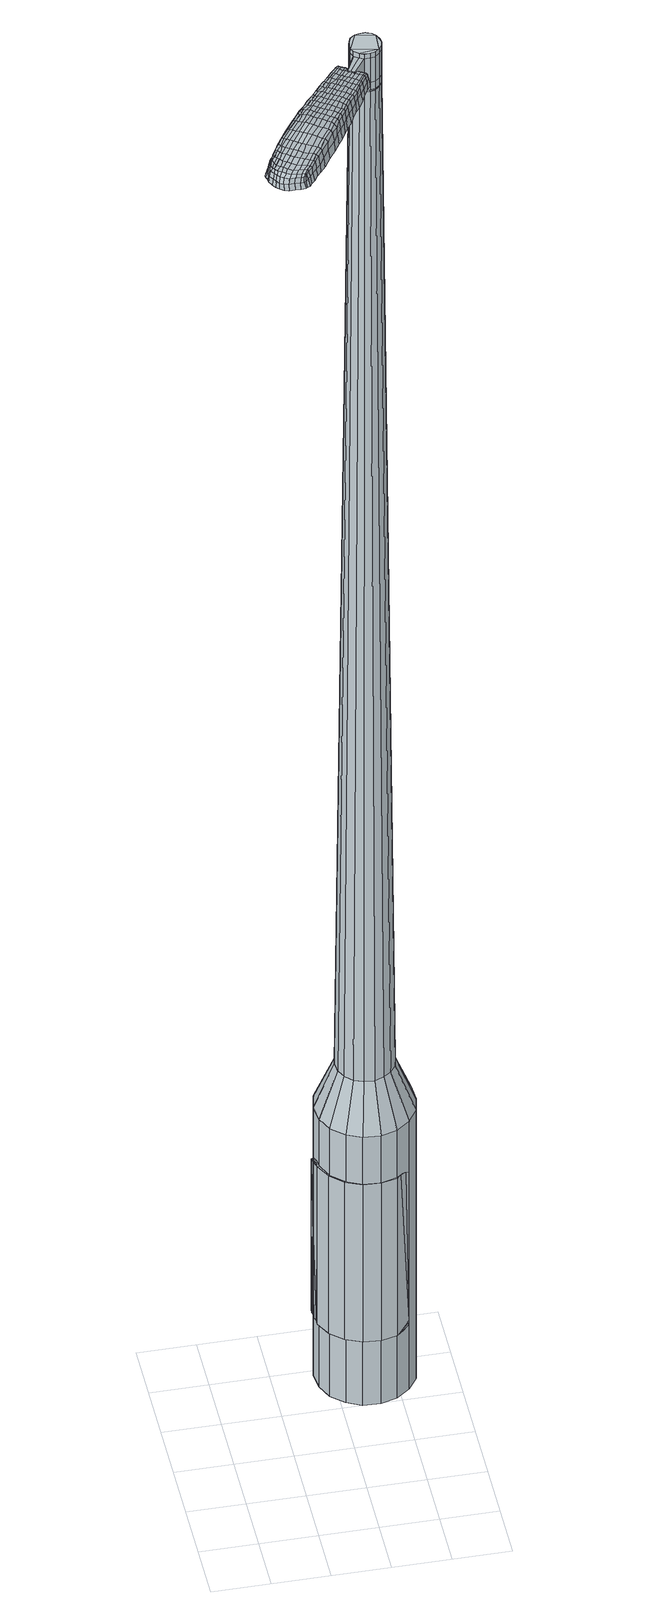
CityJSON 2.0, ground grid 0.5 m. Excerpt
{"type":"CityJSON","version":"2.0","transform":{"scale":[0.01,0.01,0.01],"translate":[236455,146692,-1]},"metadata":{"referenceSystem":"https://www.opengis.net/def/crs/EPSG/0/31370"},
"CityObjects":{
"object1":{"type":"GenericCityObject","attributes":{"cluster":520,"mean_distance_to_centroid":0.247,"new_centroid_x":236456.27,"new_centroid_y":146693.93,"mean_distance_to_camera":9.89,"H1":16.17,"H2":14.46,"Z_final":113.25,"cluster2":-1,"proj_x":236452.11,"proj_y":146691.18,"id_line":33899,"bearing_l":326.53,"distance":4.99,"orientation":"right","G_obj":236.53},"geometry":[{"type":"MultiSurface","lod":"2","boundaries":[[[0,1,2,3]],[[1,4,5,2]],[[4,6,7,5]],[[6,8,9,7]],[[8,10,11,9]],[[10,12,13,11]],[[12,14,15,13]],[[14,16,17,15]],[[16,18,19,17]],[[18,20,21,19]],[[20,22,23,21]],[[22,24,25,23]],[[24,26,27,25]],[[26,28,29,27]],[[28,30,31,29]],[[30,32,33,31]],[[32,34,35,33]],[[34,0,3,35]],[[36,37,38,39]],[[38,40,41,42]],[[41,43,42]],[[42,44,45,46]],[[45,47,46]],[[46,48,49,50]],[[49,51,50]],[[42,46,50,38]],[[50,52,39,38]],[[53,36,39]],[[2,5,7,35]],[[7,9,11,15]],[[11,13,15]],[[15,17,19,23]],[[19,21,23]],[[23,25,27,31]],[[27,29,31]],[[15,23,31,7]],[[31,33,35,7]],[[3,2,35]],[[1,0,54,55]],[[0,34,56,54]],[[34,32,57,56]],[[32,30,58,57]],[[30,28,59,58]],[[28,26,60,59]],[[26,24,61,60]],[[24,22,62,61]],[[22,20,63,62]],[[20,18,64,63]],[[18,16,65,64]],[[16,14,66,65]],[[14,12,67,66]],[[12,10,68,67]],[[10,8,69,68]],[[8,6,70,69]],[[6,4,71,70]],[[4,1,55,71]],[[55,54,72,73]],[[54,56,74,72]],[[56,57,75,74]],[[57,58,76,75]],[[58,59,77,76]],[[59,60,78,77]],[[60,61,79,78]],[[61,62,80,79]],[[62,63,81,80]],[[63,64,82,81]],[[64,65,83,82]],[[65,66,84,83]],[[66,67,85,84]],[[67,68,86,85]],[[68,69,87,86]],[[69,70,88,87]],[[70,71,89,88]],[[71,55,73,89]],[[72,90,91,92]],[[93,94,90,72]],[[75,95,94,93]],[[96,97,95,75]],[[98,99,97,96]],[[100,101,99,98]],[[102,103,101,100]],[[104,105,103,102]],[[106,107,105,104]],[[108,109,107,106]],[[83,110,109,108]],[[84,111,110,83]],[[85,112,111,84]],[[113,114,112,85]],[[87,115,114,113]],[[88,116,115,87]],[[117,118,116,88]],[[92,91,118,117]],[[119,120,121,122]],[[123,119,122,124]],[[125,123,124,126]],[[127,125,126,128]],[[129,127,128,130]],[[131,129,130,132]],[[133,131,132,134]],[[135,133,134,136]],[[137,135,136,138]],[[139,137,138,140]],[[141,139,140,142]],[[143,141,142,144]],[[145,143,144,146]],[[147,145,146,148]],[[149,147,148,150]],[[151,149,150,152]],[[73,72,92]],[[74,93,72]],[[74,75,93]],[[76,96,75]],[[76,77,98,96]],[[77,78,100,98]],[[78,79,102,100]],[[79,80,104,102]],[[80,81,106,104]],[[81,82,108,106]],[[82,83,108]],[[86,113,85]],[[86,87,113]],[[89,117,88]],[[89,73,92,117]],[[153,91,90]],[[153,154,118,91]],[[154,116,118]],[[155,114,115]],[[155,112,114]],[[156,109,110]],[[156,157,107,109]],[[157,158,105,107]],[[158,159,103,105]],[[159,160,101,103]],[[160,161,99,101]],[[161,162,97,99]],[[162,95,97]],[[163,94,95]],[[163,90,94]],[[39,52,151,164]],[[153,90,165,152]],[[53,39,164,120]],[[90,163,121,165]],[[36,53,120,119]],[[163,95,122,121]],[[37,36,119,123]],[[95,162,124,122]],[[38,37,123,125]],[[162,161,126,124]],[[40,38,125,127]],[[161,160,128,126]],[[41,40,127,129]],[[160,159,130,128]],[[43,41,129,131]],[[159,158,132,130]],[[42,43,131,133]],[[158,157,134,132]],[[44,42,133,135]],[[157,156,136,134]],[[45,44,135,137]],[[156,110,138,136]],[[47,45,137,139]],[[110,111,140,138]],[[46,47,139,141]],[[111,112,142,140]],[[48,46,141,143]],[[112,155,144,142]],[[49,48,143,145]],[[155,115,146,144]],[[51,49,145,147]],[[115,116,148,146]],[[50,51,147,149]],[[116,154,150,148]],[[52,50,149,151]],[[154,153,152,150]],[[151,152,166,167]],[[152,165,168,166]],[[165,121,169,168]],[[121,120,170,169]],[[120,164,171,170]],[[164,151,167,171]],[[172,173,174,175]],[[176,172,175,177]],[[172,176,178,179]],[[173,172,179,180]],[[181,182,183,184]],[[185,181,184,186]],[[181,185,187,188]],[[182,181,188,189]],[[190,191,192,193]],[[194,190,193,195]],[[190,194,196,197]],[[191,190,197,198]],[[199,200,201,202]],[[203,199,202,204]],[[199,203,205,206]],[[200,199,206,207]],[[208,209,210,211]],[[212,208,211,213]],[[208,212,214,215]],[[209,208,215,216]],[[217,218,219,220]],[[221,217,220,222]],[[217,221,223,224]],[[218,217,224,225]],[[226,227,228,229]],[[218,226,229,219]],[[226,218,225,230]],[[227,226,230,231]],[[232,233,234,235]],[[227,232,235,228]],[[232,227,231,236]],[[233,232,236,237]],[[238,176,177,239]],[[233,238,239,234]],[[238,233,237,240]],[[176,238,240,178]],[[241,242,243,244]],[[245,241,244,246]],[[241,245,247,248]],[[242,241,248,249]],[[250,251,252,253]],[[242,250,253,243]],[[250,242,249,254]],[[251,250,254,255]],[[256,257,258,259]],[[251,256,259,252]],[[256,251,255,260]],[[257,256,260,261]],[[262,263,264,265]],[[257,262,265,258]],[[262,257,261,266]],[[263,262,266,267]],[[268,173,180,269]],[[263,268,269,264]],[[268,263,267,270]],[[173,268,270,174]],[[271,272,273,274]],[[275,271,274,276]],[[271,275,277,278]],[[272,271,278,279]],[[280,281,282,283]],[[272,280,283,273]],[[280,272,279,284]],[[281,280,284,285]],[[286,287,288,289]],[[281,286,289,282]],[[286,281,285,290]],[[287,286,290,291]],[[292,185,186,293]],[[287,292,293,288]],[[292,287,291,294]],[[185,292,294,187]],[[295,296,297,298]],[[299,295,298,300]],[[295,299,301,302]],[[296,295,302,303]],[[304,305,306,307]],[[296,304,307,297]],[[304,296,303,308]],[[305,304,308,309]],[[310,311,312,313]],[[305,310,313,306]],[[310,305,309,314]],[[311,310,314,315]],[[316,317,318,319]],[[311,316,319,312]],[[316,311,315,320]],[[317,316,320,321]],[[322,182,189,323]],[[317,322,323,318]],[[322,317,321,324]],[[182,322,324,183]],[[325,211,210,326]],[[327,325,326,328]],[[325,327,329,330]],[[211,325,330,213]],[[331,327,328,332]],[[333,331,332,334]],[[331,333,335,336]],[[327,331,336,329]],[[337,333,334,338]],[[339,337,338,340]],[[337,339,341,342]],[[333,337,342,335]],[[343,339,340,344]],[[345,343,344,346]],[[343,345,347,348]],[[339,343,348,341]],[[349,345,346,350]],[[200,349,350,201]],[[349,200,207,351]],[[345,349,351,347]],[[352,353,198,197]],[[354,352,197,196]],[[352,354,355,356]],[[353,352,356,357]],[[358,359,357,356]],[[360,358,356,355]],[[358,360,361,362]],[[359,358,362,363]],[[364,365,363,362]],[[366,364,362,361]],[[364,366,367,368]],[[365,364,368,369]],[[370,371,369,368]],[[372,370,368,367]],[[370,372,205,203]],[[371,370,203,204]],[[373,374,375,376]],[[275,373,376,277]],[[373,275,276,377]],[[374,373,377,378]],[[379,194,195,380]],[[374,379,380,375]],[[379,374,378,381]],[[194,379,381,196]],[[382,383,384,385]],[[221,382,385,223]],[[382,221,222,386]],[[383,382,386,387]],[[388,389,390,391]],[[383,388,391,384]],[[388,383,387,392]],[[389,388,392,393]],[[394,191,198,395]],[[389,394,395,390]],[[394,389,393,396]],[[191,394,396,192]],[[397,398,399,400]],[[179,397,400,180]],[[397,179,178,401]],[[398,397,401,402]],[[403,404,405,406]],[[398,403,406,399]],[[403,398,402,407]],[[404,403,407,408]],[[409,202,201,410]],[[404,409,410,405]],[[409,404,408,411]],[[202,409,411,204]],[[412,413,414,415]],[[184,412,415,186]],[[412,184,183,416]],[[413,412,416,417]],[[418,206,205,419]],[[413,418,419,414]],[[418,413,417,420]],[[206,418,420,207]],[[421,422,423,424]],[[299,421,424,301]],[[421,299,300,425]],[[422,421,425,426]],[[427,212,213,428]],[[422,427,428,423]],[[427,422,426,429]],[[212,427,429,214]],[[430,431,432,433]],[[245,430,433,247]],[[430,245,246,434]],[[431,430,434,435]],[[436,437,438,439]],[[431,436,439,432]],[[436,431,435,440]],[[437,436,440,441]],[[442,209,216,443]],[[437,442,443,438]],[[442,437,441,444]],[[209,442,444,210]],[[445,446,435,434]],[[244,445,434,246]],[[445,244,243,447]],[[446,445,447,448]],[[449,450,441,440]],[[446,449,440,435]],[[449,446,448,451]],[[450,449,451,452]],[[453,326,210,444]],[[450,453,444,441]],[[453,450,452,454]],[[326,453,454,328]],[[455,456,457,458]],[[302,455,458,303]],[[455,302,301,424]],[[456,455,424,423]],[[459,330,329,460]],[[456,459,460,457]],[[459,456,423,428]],[[330,459,428,213]],[[461,462,448,447]],[[253,461,447,243]],[[461,253,252,463]],[[462,461,463,464]],[[465,466,452,451]],[[462,465,451,448]],[[465,462,464,467]],[[466,465,467,468]],[[469,332,328,454]],[[466,469,454,452]],[[469,466,468,470]],[[332,469,470,334]],[[471,472,473,474]],[[308,471,474,309]],[[471,308,303,458]],[[472,471,458,457]],[[475,336,335,476]],[[472,475,476,473]],[[475,472,457,460]],[[336,475,460,329]],[[477,478,464,463]],[[259,477,463,252]],[[477,259,258,479]],[[478,477,479,480]],[[481,482,468,467]],[[478,481,467,464]],[[481,478,480,483]],[[482,481,483,484]],[[485,338,334,470]],[[482,485,470,468]],[[485,482,484,486]],[[338,485,486,340]],[[487,488,489,490]],[[314,487,490,315]],[[487,314,309,474]],[[488,487,474,473]],[[491,342,341,492]],[[488,491,492,489]],[[491,488,473,476]],[[342,491,476,335]],[[493,494,480,479]],[[265,493,479,258]],[[493,265,264,495]],[[494,493,495,496]],[[497,498,484,483]],[[494,497,483,480]],[[497,494,496,499]],[[498,497,499,500]],[[501,344,340,486]],[[498,501,486,484]],[[501,498,500,502]],[[344,501,502,346]],[[503,504,505,506]],[[320,503,506,321]],[[503,320,315,490]],[[504,503,490,489]],[[507,348,347,508]],[[504,507,508,505]],[[507,504,489,492]],[[348,507,492,341]],[[509,510,496,495]],[[269,509,495,264]],[[509,269,180,400]],[[510,509,400,399]],[[511,512,500,499]],[[510,511,499,496]],[[511,510,399,406]],[[512,511,406,405]],[[513,350,346,502]],[[512,513,502,500]],[[513,512,405,410]],[[350,513,410,201]],[[514,515,417,416]],[[324,514,416,183]],[[514,324,321,506]],[[515,514,506,505]],[[516,351,207,420]],[[515,516,420,417]],[[516,515,505,508]],[[351,516,508,347]],[[517,518,378,377]],[[274,517,377,276]],[[517,274,273,519]],[[518,517,519,520]],[[521,354,196,381]],[[518,521,381,378]],[[521,518,520,522]],[[354,521,522,355]],[[523,524,525,526]],[[224,523,526,225]],[[523,224,223,385]],[[524,523,385,384]],[[527,528,529,530]],[[524,527,530,525]],[[527,524,384,391]],[[528,527,391,390]],[[531,353,357,532]],[[528,531,532,529]],[[531,528,390,395]],[[353,531,395,198]],[[533,534,520,519]],[[283,533,519,273]],[[533,283,282,535]],[[534,533,535,536]],[[537,360,355,522]],[[534,537,522,520]],[[537,534,536,538]],[[360,537,538,361]],[[539,540,541,542]],[[230,539,542,231]],[[539,230,225,526]],[[540,539,526,525]],[[543,544,545,546]],[[540,543,546,541]],[[543,540,525,530]],[[544,543,530,529]],[[547,359,363,548]],[[544,547,548,545]],[[547,544,529,532]],[[359,547,532,357]],[[549,550,536,535]],[[289,549,535,282]],[[549,289,288,551]],[[550,549,551,552]],[[553,366,361,538]],[[550,553,538,536]],[[553,550,552,554]],[[366,553,554,367]],[[555,556,557,558]],[[236,555,558,237]],[[555,236,231,542]],[[556,555,542,541]],[[559,560,561,562]],[[556,559,562,557]],[[559,556,541,546]],[[560,559,546,545]],[[563,365,369,564]],[[560,563,564,561]],[[563,560,545,548]],[[365,563,548,363]],[[565,566,552,551]],[[293,565,551,288]],[[565,293,186,415]],[[566,565,415,414]],[[567,372,367,554]],[[566,567,554,552]],[[567,566,414,419]],[[372,567,419,205]],[[568,569,402,401]],[[240,568,401,178]],[[568,240,237,558]],[[569,568,558,557]],[[570,571,408,407]],[[569,570,407,402]],[[570,569,557,562]],[[571,570,562,561]],[[572,371,204,411]],[[571,572,411,408]],[[572,571,561,564]],[[371,572,564,369]],[[573,574,575,576]],[[576,575,577,578]],[[579,577,575,580]],[[580,575,574,581]],[[582,583,584,585]],[[585,584,586,587]],[[588,586,584,589]],[[589,584,583,590]],[[591,592,593,594]],[[594,593,595,596]],[[597,595,593,598]],[[598,593,592,599]],[[600,601,602,603]],[[603,602,604,605]],[[606,604,602,607]],[[607,602,601,608]],[[609,610,611,612]],[[612,611,613,614]],[[615,613,611,616]],[[616,611,610,617]],[[618,619,620,621]],[[621,620,622,623]],[[624,622,620,625]],[[625,620,619,626]],[[627,628,629,630]],[[630,629,619,618]],[[626,619,629,631]],[[631,629,628,632]],[[633,634,635,636]],[[636,635,628,627]],[[632,628,635,637]],[[637,635,634,638]],[[578,577,639,640]],[[640,639,634,633]],[[638,634,639,641]],[[641,639,577,579]],[[642,643,644,645]],[[645,644,646,647]],[[648,646,644,649]],[[649,644,643,650]],[[651,652,653,654]],[[654,653,643,642]],[[650,643,653,655]],[[655,653,652,656]],[[657,658,659,660]],[[660,659,652,651]],[[656,652,659,661]],[[661,659,658,662]],[[663,664,665,666]],[[666,665,658,657]],[[662,658,665,667]],[[667,665,664,668]],[[581,574,669,670]],[[670,669,664,663]],[[668,664,669,671]],[[671,669,574,573]],[[672,673,674,675]],[[675,674,676,677]],[[678,676,674,679]],[[679,674,673,680]],[[681,682,683,684]],[[684,683,673,672]],[[680,673,683,685]],[[685,683,682,686]],[[687,688,689,690]],[[690,689,682,681]],[[686,682,689,691]],[[691,689,688,692]],[[587,586,693,694]],[[694,693,688,687]],[[692,688,693,695]],[[695,693,586,588]],[[696,697,698,699]],[[699,698,700,701]],[[702,700,698,703]],[[703,698,697,704]],[[705,706,707,708]],[[708,707,697,696]],[[704,697,707,709]],[[709,707,706,710]],[[711,712,713,714]],[[714,713,706,705]],[[710,706,713,715]],[[715,713,712,716]],[[717,718,719,720]],[[720,719,712,711]],[[716,712,719,721]],[[721,719,718,722]],[[590,583,723,724]],[[724,723,718,717]],[[722,718,723,725]],[[725,723,583,582]],[[609,612,726,727]],[[727,726,728,729]],[[730,728,726,170]],[[170,726,612,614]],[[729,728,731,732]],[[732,731,733,734]],[[735,733,731,736]],[[736,731,728,730]],[[734,733,737,738]],[[738,737,739,740]],[[741,739,737,742]],[[742,737,733,735]],[[740,739,743,744]],[[744,743,745,746]],[[747,745,743,748]],[[748,743,739,741]],[[746,745,749,750]],[[750,749,601,600]],[[608,601,749,751]],[[751,749,745,747]],[[599,752,753,598]],[[598,753,754,597]],[[755,754,753,756]],[[756,753,752,757]],[[757,758,759,756]],[[756,759,760,755]],[[761,760,759,762]],[[762,759,758,763]],[[763,764,765,762]],[[762,765,766,761]],[[767,766,765,768]],[[768,765,764,769]],[[769,770,771,768]],[[768,771,772,767]],[[606,772,771,604]],[[604,771,770,605]],[[773,774,775,776]],[[776,775,676,678]],[[677,676,775,777]],[[777,775,774,778]],[[596,595,779,780]],[[780,779,774,773]],[[778,774,779,781]],[[781,779,595,597]],[[782,783,784,785]],[[785,784,622,624]],[[623,622,784,786]],[[786,784,783,787]],[[788,789,790,791]],[[791,790,783,782]],[[787,783,790,792]],[[792,790,789,793]],[[599,592,794,795]],[[795,794,789,788]],[[793,789,794,796]],[[796,794,592,591]],[[797,798,799,800]],[[800,799,580,581]],[[579,580,799,801]],[[801,799,798,802]],[[803,804,805,806]],[[806,805,798,797]],[[802,798,805,807]],[[807,805,804,808]],[[600,603,809,810]],[[810,809,804,803]],[[808,804,809,811]],[[811,809,603,605]],[[812,813,814,815]],[[815,814,585,587]],[[582,585,814,816]],[[816,814,813,817]],[[606,607,818,819]],[[819,818,813,812]],[[817,813,818,820]],[[820,818,607,608]],[[821,822,823,824]],[[824,823,700,702]],[[701,700,823,825]],[[825,823,822,826]],[[614,613,827,828]],[[828,827,822,821]],[[826,822,827,829]],[[829,827,613,615]],[[830,831,832]],[[832,831,646,648]],[[647,646,831,833]],[[831,830,833]],[[834,835,836,837]],[[837,836,830,832]],[[833,830,836,838]],[[838,836,835,839]],[[617,610,840,841]],[[841,840,835,834]],[[839,835,840,842]],[[842,840,610,609]],[[843,844,833]],[[833,844,645,647]],[[642,645,844,845]],[[845,844,843,846]],[[839,847,848,838]],[[838,848,843,833]],[[846,843,848,849]],[[849,848,847,850]],[[609,727,851,842]],[[842,851,847,839]],[[850,847,851,852]],[[852,851,727,729]],[[853,854,855,856]],[[856,855,703,704]],[[702,703,855,824]],[[824,855,854,821]],[[730,170,857,858]],[[858,857,854,853]],[[821,854,857,828]],[[828,857,170,614]],[[846,859,860,845]],[[845,860,654,642]],[[651,654,860,861]],[[861,860,859,862]],[[850,863,864,849]],[[849,864,859,846]],[[862,859,864,865]],[[865,864,863,866]],[[729,732,867,852]],[[852,867,863,850]],[[866,863,867,868]],[[868,867,732,734]],[[869,870,871,872]],[[872,871,709,710]],[[704,709,871,856]],[[856,871,870,853]],[[735,736,873,874]],[[874,873,870,869]],[[853,870,873,858]],[[858,873,736,730]],[[862,875,876,861]],[[861,876,660,651]],[[657,660,876,877]],[[877,876,875,878]],[[866,879,880,865]],[[865,880,875,862]],[[878,875,880,881]],[[881,880,879,882]],[[734,738,883,868]],[[868,883,879,866]],[[882,879,883,884]],[[884,883,738,740]],[[885,886,887,888]],[[888,887,715,716]],[[710,715,887,872]],[[872,887,886,869]],[[741,742,889,890]],[[890,889,886,885]],[[869,886,889,874]],[[874,889,742,735]],[[878,891,892,877]],[[877,892,666,657]],[[663,666,892,893]],[[893,892,891,894]],[[882,895,896,881]],[[881,896,891,878]],[[894,891,896,897]],[[897,896,895,898]],[[740,744,899,884]],[[884,899,895,882]],[[898,895,899,900]],[[900,899,744,746]],[[901,902,903,904]],[[904,903,721,722]],[[716,721,903,888]],[[888,903,902,885]],[[747,748,905,906]],[[906,905,902,901]],[[885,902,905,890]],[[890,905,748,741]],[[894,907,908,893]],[[893,908,670,663]],[[581,670,908,800]],[[800,908,907,797]],[[898,909,910,897]],[[897,910,907,894]],[[797,907,910,806]],[[806,910,909,803]],[[746,750,911,900]],[[900,911,909,898]],[[803,909,911,810]],[[810,911,750,600]],[[817,912,913,816]],[[816,913,725,582]],[[722,725,913,904]],[[904,913,912,901]],[[608,751,914,820]],[[820,914,912,817]],[[901,912,914,906]],[[906,914,751,747]],[[778,915,916,777]],[[777,916,675,677]],[[672,675,916,917]],[[917,916,915,918]],[[597,754,919,781]],[[781,919,915,778]],[[918,915,919,920]],[[920,919,754,755]],[[921,922,923,924]],[[924,923,625,626]],[[624,625,923,785]],[[785,923,922,782]],[[925,926,927,928]],[[928,927,922,921]],[[782,922,927,791]],[[791,927,926,788]],[[757,752,929,930]],[[930,929,926,925]],[[788,926,929,795]],[[795,929,752,599]],[[918,931,932,917]],[[917,932,684,672]],[[681,684,932,933]],[[933,932,931,934]],[[755,760,935,920]],[[920,935,931,918]],[[934,931,935,936]],[[936,935,760,761]],[[937,938,939,940]],[[940,939,631,632]],[[626,631,939,924]],[[924,939,938,921]],[[941,942,943,944]],[[944,943,938,937]],[[921,938,943,928]],[[928,943,942,925]],[[763,758,945,946]],[[946,945,942,941]],[[925,942,945,930]],[[930,945,758,757]],[[934,947,948,933]],[[933,948,690,681]],[[687,690,948,949]],[[949,948,947,950]],[[761,766,951,936]],[[936,951,947,934]],[[950,947,951,952]],[[952,951,766,767]],[[953,954,955,956]],[[956,955,637,638]],[[632,637,955,940]],[[940,955,954,937]],[[957,958,959,960]],[[960,959,954,953]],[[937,954,959,944]],[[944,959,958,941]],[[769,764,961,962]],[[962,961,958,957]],[[941,958,961,946]],[[946,961,764,763]],[[950,963,964,949]],[[949,964,694,687]],[[587,694,964,815]],[[815,964,963,812]],[[767,772,965,952]],[[952,965,963,950]],[[812,963,965,819]],[[819,965,772,606]],[[802,966,967,801]],[[801,967,641,579]],[[638,641,967,956]],[[956,967,966,953]],[[808,968,969,807]],[[807,969,966,802]],[[953,966,969,960]],[[960,969,968,957]],[[605,770,970,811]],[[811,970,968,808]],[[957,968,970,962]],[[962,970,770,769]],[[573,576,175,174]],[[576,578,177,175]],[[588,589,188,187]],[[589,590,189,188]],[[591,594,193,192]],[[594,596,195,193]],[[615,616,215,214]],[[616,617,216,215]],[[618,621,220,219]],[[621,623,222,220]],[[627,630,229,228]],[[630,618,219,229]],[[633,636,235,234]],[[636,627,228,235]],[[578,640,239,177]],[[640,633,234,239]],[[648,649,248,247]],[[649,650,249,248]],[[650,655,254,249]],[[655,656,255,254]],[[656,661,260,255]],[[661,662,261,260]],[[662,667,266,261]],[[667,668,267,266]],[[668,671,270,267]],[[671,573,174,270]],[[678,679,278,277]],[[679,680,279,278]],[[680,685,284,279]],[[685,686,285,284]],[[686,691,290,285]],[[691,692,291,290]],[[692,695,294,291]],[[695,588,187,294]],[[696,699,298,297]],[[699,701,300,298]],[[705,708,307,306]],[[708,696,297,307]],[[711,714,313,312]],[[714,705,306,313]],[[717,720,319,318]],[[720,711,312,319]],[[590,724,323,189]],[[724,717,318,323]],[[773,776,376,375]],[[776,678,277,376]],[[596,780,380,195]],[[780,773,375,380]],[[623,786,386,222]],[[786,787,387,386]],[[787,792,392,387]],[[792,793,393,392]],[[793,796,396,393]],[[796,591,192,396]],[[701,825,425,300]],[[825,826,426,425]],[[826,829,429,426]],[[829,615,214,429]],[[832,433,432]],[[832,648,247,433]],[[834,837,439,438]],[[837,832,432,439]],[[617,841,443,216]],[[841,834,438,443]],[[971,972,973,974]],[[975,976,974,973]],[[977,978,979,980]],[[981,982,983,984]],[[972,985,986,973]],[[987,975,973,986]],[[988,977,980,989]],[[990,991,982,981]],[[985,992,993,986]],[[993,994,987,986]],[[995,988,989,996]],[[997,991,990,998]],[[992,999,1000,993]],[[1000,1001,994,993]],[[1002,995,996,1003]],[[1004,997,998,1005]],[[1006,1007,1008,1009]],[[1010,1011,1007,1006]],[[1010,1012,1013,1011]],[[1012,1014,1015,1013]],[[1016,1017,1018,1019]],[[1020,1021,1017,1016]],[[1022,1023,1021,1020]],[[1024,1025,1023,1022]],[[1019,1008,1007,1016]],[[1016,1007,1011,1020]],[[1011,1013,1022,1020]],[[1013,1015,1024,1022]],[[980,979,976,975]],[[989,980,975,987]],[[994,996,989,987]],[[1001,1003,996,994]],[[981,984,978,977]],[[990,981,977,988]],[[998,990,988,995]],[[1005,998,995,1002]],[[982,1006,1009,983]],[[991,1010,1006,982]],[[1012,1010,991,997]],[[1014,1012,997,1004]],[[1026,1027,1028,1029]],[[1028,1030,1031,1032]],[[1028,1032,1033,1034]],[[1028,1034,1029]],[[1035,1026,1029,1036]],[[1037,1036,1029,1038]],[[1039,1038,1029]],[[1040,1028,1027,1041]],[[1042,1040,1041,1043]],[[1044,1042,1043,1045]],[[1046,1044,1045,1047]],[[1048,1046,1047,1049]],[[1049,1050,1051,1052]],[[1049,1052,1053,1054]],[[1049,1054,1055,1056]],[[1055,1057,1058,1059]],[[1055,1059,1060,1061]],[[1055,1061,1056]],[[1049,1056,1048]],[[1062,1063,1027,1026]],[[1064,1065,1030,1028]],[[1066,1067,1039,1029]],[[1063,1068,1041,1027]],[[1069,1064,1028,1040]],[[1068,1070,1043,1041]],[[1071,1069,1040,1042]],[[1070,1072,1045,1043]],[[1073,1071,1042,1044]],[[1072,1074,1047,1045]],[[1075,1073,1044,1046]],[[1074,1076,1049,1047]],[[1077,1075,1046,1048]],[[1076,1078,1050,1049]],[[1079,1080,1057,1055]],[[1081,1077,1048,1056]],[[1051,1050,1078,1082]],[[1052,1051,1082,1083]],[[1053,1052,1083,1084]],[[1054,1053,1084,1085]],[[1055,1054,1085,1079]],[[1086,1062,1026,1035]],[[1087,1086,1035,1036]],[[1088,1087,1036,1037]],[[1089,1088,1037,1038]],[[1067,1089,1038,1039]],[[1031,1030,1065,1090]],[[1058,1057,1080,1091]],[[1032,1031,1090,1092]],[[1033,1032,1092,1093]],[[1034,1033,1093,1094]],[[1029,1034,1094,1066]],[[1059,1058,1091,1095]],[[1060,1059,1095,1096]],[[1061,1060,1096,1097]],[[1056,1061,1097,1081]]]}]}
},
"vertices":[
[104,156,384],[93,166,384],[93,166,96],[104,156,96],[87,179,384],[87,179,96],[85,194,384],[85,194,96],[88,208,384],[88,208,96],[96,220,384],[96,220,96],[108,229,384],[108,229,96],[122,233,384],[122,233,96],[137,232,384],[137,232,96],[150,226,384],[150,226,96],[161,216,384],[161,216,96],[168,203,384],[168,203,96],[169,188,384],[169,188,96],[166,174,384],[166,174,96],[158,162,384],[158,162,96],[146,153,384],[146,153,96],[132,149,384],[132,149,96],[117,150,384],[117,150,96],[129,178,1524],[133,179,1524],[137,182,1524],[120,180,1524],[140,186,1524],[141,190,1524],[138,199,1524],[140,195,1524],[135,202,1524],[130,204,1524],[121,203,1524],[126,204,1524],[117,200,1524],[115,196,1524],[114,187,1524],[114,192,1524],[116,183,1524],[124,178,1524],[113,170,429],[107,176,429],[121,167,429],[130,166,429],[138,169,429],[145,174,429],[150,181,429],[152,190,429],[151,198,429],[147,206,429],[141,212,429],[133,216,429],[124,216,429],[116,214,429],[109,208,429],[104,201,429],[102,193,429],[103,184,429],[120,180,1483],[116,183,1483],[124,178,1483],[129,178,1483],[133,179,1483],[137,182,1483],[140,186,1483],[141,190,1483],[140,195,1483],[138,199,1483],[135,202,1483],[130,204,1483],[126,204,1483],[121,203,1483],[117,200,1483],[115,196,1483],[114,192,1483],[114,187,1483],[120,180,1485],[117,183,1485],[117,183,1483],[124,179,1483],[124,179,1485],[129,178,1485],[133,180,1483],[133,180,1485],[136,182,1483],[136,182,1485],[139,186,1483],[139,186,1485],[140,190,1483],[140,190,1485],[139,195,1483],[139,195,1485],[137,199,1483],[137,199,1485],[134,202,1483],[134,202,1485],[130,204,1485],[126,204,1485],[121,203,1485],[118,200,1483],[118,200,1485],[115,196,1485],[114,192,1485],[115,187,1483],[115,187,1485],[129,178,1519],[124,178,1519],[124,178,1493],[129,178,1493],[133,179,1519],[133,179,1493],[137,182,1519],[137,182,1493],[140,186,1519],[140,186,1493],[141,190,1519],[141,190,1493],[140,195,1519],[140,195,1493],[138,199,1519],[138,199,1493],[135,202,1519],[135,202,1493],[130,204,1519],[130,204,1493],[126,204,1519],[126,204,1493],[121,203,1519],[121,203,1493],[117,200,1519],[117,200,1493],[115,196,1519],[115,196,1493],[114,192,1519],[114,192,1493],[114,187,1519],[114,187,1493],[116,183,1519],[116,183,1493],[116,183,1485],[114,187,1485],[117,200,1485],[135,202,1485],[138,199,1485],[140,195,1485],[141,190,1485],[140,186,1485],[137,182,1485],[133,179,1485],[124,178,1485],[120,180,1519],[120,180,1493],[107,166,1513],[107,166,1518],[109,164,1513],[112,162,1513],[112,162,1518],[109,164,1518],[52,113,1519],[56,119,1518],[54,119,1509],[50,113,1510],[47,106,1519],[45,106,1510],[49,106,1526],[54,113,1525],[58,119,1525],[84,92,1519],[88,98,1518],[87,100,1525],[84,93,1525],[80,84,1519],[79,86,1526],[80,82,1510],[85,90,1510],[89,96,1509],[29,40,1519],[26,42,1519],[26,42,1513],[29,39,1513],[33,39,1519],[33,38,1513],[34,40,1524],[30,42,1524],[27,44,1524],[70,102,1530],[74,108,1529],[71,110,1529],[67,104,1530],[65,94,1531],[62,96,1531],[68,92,1530],[73,100,1530],[77,106,1529],[114,170,1512],[112,171,1512],[111,170,1517],[114,169,1517],[117,168,1512],[116,167,1517],[117,167,1506],[114,169,1506],[112,170,1506],[21,63,1519],[22,66,1519],[21,66,1512],[19,63,1512],[20,61,1518],[18,61,1512],[21,61,1522],[22,63,1523],[23,66,1524],[24,70,1519],[27,75,1519],[25,75,1512],[23,70,1512],[26,70,1524],[29,75,1525],[30,80,1519],[34,87,1519],[32,87,1511],[28,80,1511],[32,80,1526],[36,87,1526],[41,97,1519],[39,96,1510],[42,96,1526],[96,172,1513],[92,166,1513],[93,166,1518],[98,172,1517],[100,177,1512],[100,176,1516],[99,177,1506],[95,172,1507],[90,166,1507],[87,160,1514],[83,154,1515],[84,154,1520],[89,160,1519],[86,160,1507],[81,154,1507],[78,148,1515],[74,142,1516],[76,142,1522],[80,148,1521],[77,148,1508],[72,142,1508],[69,137,1517],[65,131,1517],[67,131,1524],[71,136,1523],[68,136,1508],[63,130,1509],[61,125,1518],[63,125,1524],[59,125,1509],[50,43,1519],[52,45,1519],[51,46,1524],[49,44,1523],[48,41,1518],[48,42,1522],[49,40,1512],[51,41,1512],[53,44,1512],[55,49,1519],[59,54,1519],[58,55,1525],[55,50,1524],[56,47,1512],[59,52,1512],[63,58,1519],[67,65,1519],[66,66,1526],[62,60,1526],[63,57,1511],[68,63,1511],[73,75,1519],[73,76,1526],[74,73,1510],[122,156,1513],[118,149,1513],[118,148,1507],[122,154,1507],[124,161,1512],[125,159,1506],[123,160,1516],[121,157,1517],[117,150,1518],[114,142,1514],[110,136,1515],[111,134,1507],[115,141,1507],[113,144,1519],[110,137,1520],[107,130,1515],[103,123,1516],[103,121,1508],[107,128,1508],[106,131,1521],[102,125,1522],[99,117,1517],[95,110,1517],[96,108,1509],[100,115,1508],[98,118,1523],[95,112,1524],[92,104,1518],[92,102,1509],[91,106,1524],[111,164,1519],[109,165,1519],[107,158,1520],[104,159,1520],[109,156,1520],[113,162,1519],[102,152,1522],[100,153,1522],[98,145,1523],[96,147,1523],[101,144,1523],[105,150,1521],[94,139,1524],[92,141,1524],[90,133,1525],[88,135,1525],[93,131,1525],[97,137,1524],[86,127,1526],[84,128,1526],[82,121,1527],[80,122,1527],[85,119,1527],[89,125,1526],[78,114,1528],[75,116,1528],[81,112,1528],[32,44,1527],[29,46,1527],[36,43,1526],[38,46,1527],[34,48,1528],[31,50,1528],[38,53,1529],[35,55,1529],[42,51,1528],[46,57,1530],[42,59,1530],[39,61,1530],[46,65,1531],[43,67,1531],[50,63,1530],[54,71,1531],[51,73,1531],[48,75,1531],[58,84,1531],[55,86,1531],[61,82,1531],[46,40,1518],[43,39,1519],[43,38,1513],[47,38,1513],[46,41,1523],[44,41,1523],[38,39,1519],[38,38,1513],[39,40,1524],[20,58,1518],[20,56,1518],[21,56,1523],[21,59,1523],[18,58,1513],[19,55,1513],[20,52,1519],[22,48,1519],[23,49,1524],[21,53,1523],[19,52,1513],[21,48,1513],[24,45,1519],[25,46,1524],[23,44,1513],[56,113,1528],[57,111,1528],[61,117,1528],[60,118,1527],[50,105,1528],[52,104,1529],[59,110,1529],[62,108,1530],[66,114,1529],[63,116,1528],[54,102,1529],[57,100,1530],[65,106,1530],[69,112,1529],[59,98,1531],[82,94,1528],[80,96,1529],[76,88,1529],[78,87,1528],[86,101,1527],[84,102,1528],[77,98,1529],[72,90,1530],[81,104,1528],[124,163,1512],[123,164,1512],[122,163,1517],[123,162,1517],[125,162,1506],[123,163,1506],[120,166,1512],[119,165,1517],[120,165,1506],[102,178,1512],[103,177,1512],[102,176,1506],[101,177,1506],[102,176,1517],[103,175,1517],[105,175,1512],[108,174,1512],[107,174,1506],[104,175,1506],[105,174,1517],[107,173,1517],[110,173,1512],[109,172,1506],[109,171,1517],[99,172,1519],[100,171,1519],[94,166,1520],[96,165,1520],[102,170,1519],[104,168,1519],[98,164,1520],[100,162,1520],[106,167,1519],[102,161,1520],[120,158,1519],[119,159,1519],[115,152,1520],[116,151,1520],[116,160,1519],[112,154,1520],[90,160,1521],[91,159,1521],[86,154,1522],[87,153,1522],[93,158,1521],[96,156,1521],[89,151,1522],[91,150,1523],[98,155,1522],[94,148,1523],[113,145,1521],[111,146,1521],[107,140,1522],[109,138,1522],[108,148,1521],[104,142,1522],[81,148,1523],[83,147,1523],[77,142,1524],[78,141,1524],[85,145,1523],[87,144,1524],[81,139,1525],[83,138,1525],[90,142,1524],[85,136,1525],[105,132,1523],[103,133,1523],[99,127,1524],[101,126,1524],[100,135,1524],[96,129,1525],[73,136,1525],[74,135,1525],[68,130,1526],[70,129,1526],[76,133,1526],[79,132,1526],[72,127,1527],[74,126,1527],[81,130,1526],[77,124,1527],[97,119,1525],[95,121,1525],[92,114,1526],[94,113,1526],[92,123,1526],[88,116,1527],[64,124,1527],[66,123,1527],[68,121,1527],[70,120,1528],[73,118,1528],[90,107,1527],[88,108,1527],[85,110,1528],[48,43,1525],[45,43,1525],[50,46,1526],[47,46,1526],[40,42,1526],[43,46,1527],[22,61,1525],[22,58,1525],[24,62,1526],[24,64,1525],[23,55,1525],[24,52,1526],[26,55,1527],[25,59,1526],[26,49,1526],[29,53,1527],[53,50,1526],[51,50,1527],[57,55,1527],[54,55,1528],[46,50,1528],[50,56,1529],[26,69,1526],[27,66,1527],[30,72,1528],[29,74,1527],[28,64,1527],[30,61,1528],[33,66,1529],[32,69,1528],[32,58,1528],[36,64,1530],[60,60,1528],[58,61,1529],[65,67,1528],[63,68,1529],[54,62,1529],[59,69,1530],[33,79,1528],[34,77,1528],[38,84,1529],[37,86,1528],[35,75,1529],[37,72,1530],[42,80,1530],[40,82,1530],[40,70,1530],[45,77,1531],[71,77,1529],[69,78,1529],[65,80,1530],[44,96,1528],[45,94,1529],[47,92,1530],[49,90,1530],[52,88,1531],[56,118,1509],[58,118,1518],[54,112,1518],[52,112,1509],[49,105,1519],[47,105,1510],[51,105,1525],[56,112,1525],[60,118,1525],[86,100,1525],[86,99,1518],[83,93,1518],[82,94,1525],[78,85,1519],[77,87,1525],[79,84,1510],[83,91,1509],[87,97,1509],[27,43,1513],[28,44,1519],[30,42,1519],[30,41,1513],[34,41,1519],[33,40,1513],[34,42,1524],[31,43,1524],[28,45,1524],[71,110,1528],[74,108,1528],[70,102,1529],[67,104,1529],[65,94,1529],[62,96,1529],[68,92,1529],[73,100,1529],[77,106,1528],[110,168,1516],[111,169,1512],[113,168,1512],[113,167,1516],[116,166,1512],[115,165,1516],[115,165,1506],[113,167,1506],[110,168,1506],[22,65,1512],[24,65,1519],[23,62,1518],[21,62,1512],[22,60,1518],[20,60,1512],[23,60,1522],[24,62,1523],[25,65,1523],[27,74,1512],[29,74,1519],[26,69,1519],[24,69,1512],[28,69,1524],[30,74,1525],[34,86,1511],[36,86,1519],[32,79,1519],[30,79,1511],[33,79,1525],[38,86,1526],[42,95,1519],[40,95,1510],[44,95,1526],[95,165,1518],[93,165,1513],[98,171,1513],[99,171,1517],[101,175,1512],[101,174,1515],[100,175,1506],[97,171,1506],[92,165,1507],[86,153,1520],[84,153,1514],[89,159,1514],[90,159,1519],[87,159,1507],[83,153,1507],[77,141,1522],[75,141,1516],[80,147,1515],[81,147,1521],[78,147,1508],[74,141,1508],[68,129,1523],[67,129,1517],[71,135,1516],[73,135,1522],[69,135,1508],[65,129,1508],[62,124,1517],[64,123,1524],[60,123,1509],[50,48,1523],[51,47,1519],[49,44,1518],[48,45,1523],[47,43,1518],[47,44,1522],[48,41,1512],[49,43,1512],[51,45,1512],[57,56,1525],[57,55,1519],[54,50,1519],[53,51,1524],[54,49,1512],[58,53,1512],[65,67,1526],[65,66,1519],[61,60,1519],[60,61,1525],[61,58,1511],[66,64,1511],[72,76,1519],[71,77,1526],[72,74,1510],[117,149,1507],[116,150,1513],[120,156,1513],[120,155,1506],[122,161,1512],[123,160,1506],[121,161,1515],[119,157,1517],[116,151,1518],[109,135,1507],[109,137,1514],[112,143,1514],[113,142,1507],[112,145,1519],[108,138,1520],[102,122,1508],[101,124,1516],[105,130,1515],[105,129,1508],[104,132,1521],[100,125,1522],[94,109,1508],[94,111,1517],[97,118,1516],[98,116,1508],[97,119,1522],[93,113,1523],[90,105,1517],[90,103,1509],[89,107,1524],[110,163,1518],[108,165,1518],[106,157,1519],[104,159,1519],[109,156,1519],[102,151,1520],[100,153,1520],[98,145,1521],[96,146,1521],[101,143,1521],[105,149,1520],[94,139,1523],[92,140,1523],[90,132,1524],[88,134,1524],[92,131,1524],[96,137,1523],[86,126,1525],[83,128,1525],[82,120,1526],[79,122,1526],[84,118,1526],[88,125,1525],[78,114,1527],[75,116,1527],[81,112,1527],[30,47,1526],[32,45,1526],[36,44,1525],[38,47,1526],[35,49,1526],[32,50,1526],[35,56,1528],[38,54,1528],[41,52,1527],[45,58,1528],[42,60,1529],[39,62,1529],[43,68,1530],[46,66,1530],[49,64,1529],[54,71,1530],[51,73,1530],[48,75,1530],[55,86,1530],[58,84,1530],[61,82,1530],[43,40,1513],[43,41,1518],[46,42,1518],[46,41,1512],[46,43,1523],[43,43,1523],[39,41,1519],[38,40,1513],[39,42,1523],[23,57,1523],[22,56,1518],[22,59,1518],[23,59,1523],[20,59,1512],[21,56,1512],[24,50,1523],[24,49,1519],[22,53,1519],[23,54,1523],[21,52,1513],[23,49,1513],[25,47,1519],[26,48,1524],[25,46,1513],[62,117,1527],[57,111,1527],[57,112,1527],[61,117,1526],[52,105,1527],[52,104,1528],[66,113,1528],[62,107,1528],[60,109,1528],[64,115,1527],[54,102,1528],[57,100,1529],[65,105,1529],[69,111,1528],[59,98,1529],[75,88,1528],[80,96,1527],[81,95,1527],[77,88,1527],[85,101,1526],[83,102,1527],[76,98,1528],[72,90,1528],[80,104,1527],[120,162,1516],[121,162,1512],[122,162,1512],[121,161,1516],[123,161,1506],[122,161,1506],[119,164,1512],[118,163,1516],[119,163,1506],[102,175,1512],[102,176,1512],[101,175,1506],[102,174,1516],[106,172,1506],[106,172,1512],[104,174,1512],[103,173,1506],[104,173,1516],[106,171,1516],[109,171,1512],[108,170,1506],[108,170,1516],[100,170,1518],[99,171,1518],[95,165,1519],[96,164,1519],[104,167,1518],[102,169,1518],[98,163,1519],[100,162,1519],[106,166,1518],[102,160,1519],[114,152,1519],[118,158,1518],[119,157,1518],[115,151,1519],[115,160,1518],[112,154,1519],[91,158,1520],[91,159,1520],[86,153,1521],[87,152,1521],[96,156,1520],[93,157,1520],[89,151,1521],[91,149,1521],[98,154,1520],[94,148,1521],[106,139,1521],[110,146,1520],[111,145,1520],[107,139,1521],[108,147,1520],[104,141,1521],[83,146,1522],[82,147,1522],[78,141,1523],[78,140,1523],[87,143,1522],[85,145,1522],[80,139,1523],[83,137,1524],[89,142,1523],[85,136,1524],[99,127,1523],[103,133,1522],[104,132,1522],[100,126,1523],[100,135,1522],[96,129,1523],[74,134,1524],[73,135,1524],[69,129,1525],[70,128,1525],[79,131,1525],[76,133,1524],[72,127,1525],[74,125,1526],[81,130,1525],[77,123,1526],[91,114,1525],[95,120,1524],[96,120,1524],[92,113,1525],[92,122,1524],[88,116,1525],[66,122,1526],[65,123,1526],[70,119,1527],[68,121,1526],[73,117,1527],[87,108,1526],[89,107,1526],[84,110,1526],[45,44,1524],[47,45,1524],[49,47,1525],[47,47,1525],[40,44,1525],[43,47,1525],[25,62,1525],[24,59,1524],[24,61,1524],[25,64,1525],[27,56,1526],[26,52,1525],[24,56,1524],[26,59,1525],[27,50,1525],[29,53,1526],[50,51,1526],[52,51,1526],[56,56,1526],[54,56,1527],[46,51,1526],[50,57,1527],[31,72,1527],[28,66,1526],[28,68,1526],[31,73,1526],[34,66,1528],[31,61,1527],[29,64,1526],[32,69,1527],[33,58,1527],[37,64,1528],[58,61,1527],[59,61,1527],[64,68,1527],[62,68,1528],[54,62,1528],[58,70,1529],[39,84,1528],[35,77,1527],[34,78,1527],[38,85,1527],[43,79,1529],[38,72,1529],[36,75,1528],[41,82,1528],[40,70,1529],[45,77,1530],[69,78,1528],[70,78,1528],[65,80,1529],[46,94,1528],[45,95,1528],[50,90,1529],[48,92,1529],[52,88,1530],[100,175,1508],[106,172,1508],[87,145,1509],[80,149,1509],[74,127,1510],[67,132,1510],[52,95,1512],[44,100,1512],[54,115,1511],[62,110,1511],[42,80,1513],[35,68,1514],[28,73,1514],[34,85,1513],[111,168,1508],[93,141,1509],[82,123,1510],[60,90,1512],[70,105,1511],[50,75,1513],[42,63,1514],[117,164,1508],[100,136,1509],[89,118,1510],[67,84,1512],[77,100,1511],[50,59,1514],[58,69,1513],[123,160,1508],[107,132,1509],[96,113,1510],[75,79,1512],[85,94,1511],[57,54,1514],[65,64,1513],[28,57,1514],[26,52,1514],[21,56,1514],[21,61,1514],[35,52,1514],[32,48,1514],[42,48,1514],[38,44,1514],[49,43,1514],[44,40,1514],[26,47,1515],[27,42,1515],[26,43,1515],[22,49,1515],[30,44,1515],[28,42,1515],[33,42,1515],[29,41,1515],[37,39,1515],[30,40,1515],[149,154,334],[146,151,334],[146,151,165],[157,160,171],[149,154,165],[152,156,165],[154,158,166],[156,159,167],[157,160,169],[152,156,334],[154,158,333],[156,159,332],[157,160,331],[157,160,328],[132,148,165],[132,148,334],[117,149,165],[117,149,334],[103,155,165],[103,155,334],[92,165,165],[92,165,334],[85,178,165],[85,178,334],[85,183,334],[84,186,334],[84,189,333],[83,191,332],[83,192,331],[83,193,328],[85,183,165],[83,193,171],[83,192,169],[83,191,167],[84,189,166],[84,186,165],[147,156,334],[144,154,334],[144,154,165],[147,156,165],[156,162,171],[156,162,328],[131,150,334],[131,150,165],[117,151,334],[117,151,165],[105,157,334],[105,157,165],[94,167,334],[94,167,165],[88,179,334],[88,179,165],[87,183,334],[86,193,328],[86,193,171],[87,183,165],[87,186,334],[87,189,333],[86,191,332],[86,193,331],[150,158,334],[153,160,333],[154,161,332],[155,162,331],[150,158,165],[86,193,169],[153,160,166],[154,161,167],[155,162,169],[86,191,167],[87,189,166],[87,186,165]
]}
